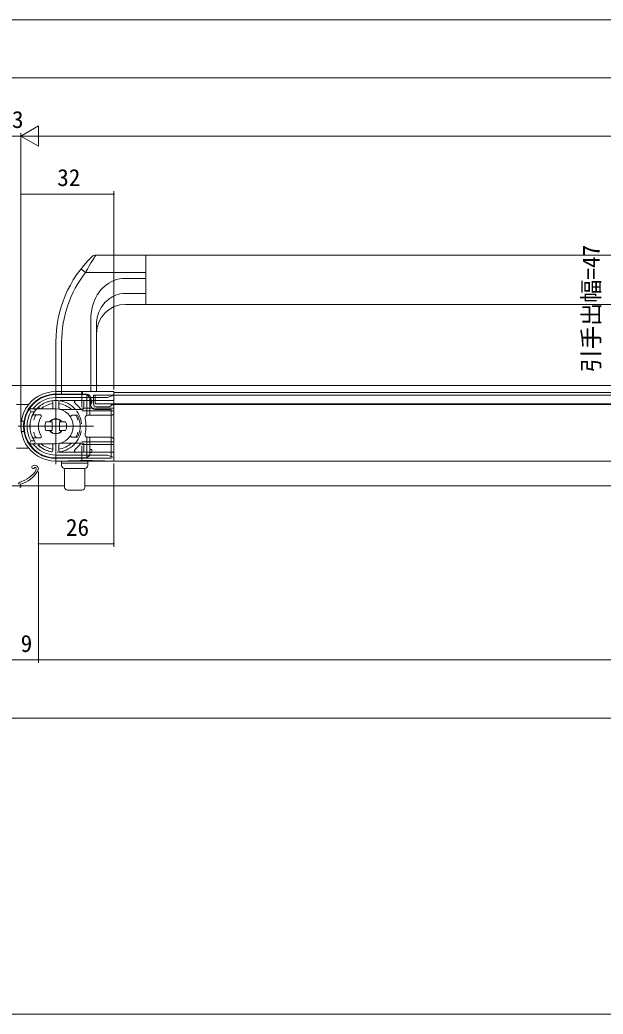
# Model space of a CAD drawing. Units: millimetres, scale not verified. Extents: x -1188 to -194, y -840 to 760.
# Drawn here: x -854.9 to -654.1, y -840 to -497.5 of the extents above; entities that cross this region are included whole.
import ezdxf
from ezdxf.enums import TextEntityAlignment as Align

# ---------------------------------------------------------------- set-up
doc = ezdxf.new("R2010")
doc.units = ezdxf.units.MM
doc.header["$LTSCALE"] = 4
doc.linetypes.add('DASHED1', pattern=[1.8, 1.2, -0.6])
for name, color, linetype, lineweight in [('0-2_YKK_ZWAK', 7, 'Continuous', 9), ('0-3_YKK_D', 6, 'Continuous', 9), ('0-4_YKK_11', 7, 'Continuous', 9), ('0-5_YKK_12', 2, 'Continuous', 9), ('0-7_YKK_13', 4, 'Continuous', 9)]:
    doc.layers.add(name, color=color, linetype=linetype, lineweight=lineweight)
doc.styles.add('ＭＳ ゴシック', font='')
doc.styles.get('ＭＳ ゴシック').set_extended_font_data('MS Gothic')

msp = doc.modelspace()

# ---------------------------------------------------------------- linework, layer by layer
at = {"layer": '0-2_YKK_ZWAK'}
msp.add_line((-198, -840), (-1188, -840), dxfattribs=at)
at = {"layer": '0-3_YKK_D'}
for p, q in [((-860.497, -497.518), (-272.5, -497.518)), ((-866.497, -517.518), (-854.373, -517.518)), ((-859.497, -517.518), (-273.5, -517.518)), ((-854.495, -537.518), (-848.433, -534.018)), ((-848.433, -541.018), (-848.433, -534.018)), ((-857.497, -537.518), (-854.495, -537.518)), ((-854.495, -636.518), (-854.495, -536.518)), ((-854.495, -636.518), (-854.495, -536.518)), ((-854.495, -537.518), (-842.37, -537.518)), ((-854.495, -537.518), (-848.433, -541.018)), ((-847.495, -537.518), (-285.501, -537.518)), ((-854.495, -636.518), (-854.495, -556.518)), ((-822.495, -557.518), (-854.495, -557.518)), ((-822.495, -624.818), (-822.495, -556.518)), ((-822.495, -650.318), (-822.495, -679.018)), ((-848.497, -653.218), (-848.497, -719.018)), ((-848.496, -653.152), (-848.496, -679.018)), ((-848.496, -653.152), (-848.496, -719.018)), ((-848.496, -678.018), (-822.495, -678.018)), ((-857.497, -718.018), (-848.497, -718.018)), ((-848.496, -718.018), (-347.497, -718.018)), ((-857.497, -738.018), (-275.5, -738.018))]:
    msp.add_line(p, q, dxfattribs=at)
for centre, start, end in [((-854.495, -557.518), 0, 180), ((-854.495, -557.518), 180, 0), ((-822.495, -557.518), 0, 180), ((-822.495, -557.518), 180, 0), ((-848.496, -678.018), 0, 180), ((-848.496, -678.018), 180, 0), ((-822.495, -678.018), 0, 180), ((-822.495, -678.018), 180, 0), ((-848.497, -718.018), 0, 180), ((-848.497, -718.018), 180, 0), ((-848.496, -718.018), 0, 180), ((-848.496, -718.018), 180, 0)]:
    msp.add_arc(centre, 0.106, start, end, dxfattribs=at)
at = {"layer": '0-4_YKK_11'}
for p, q in [((-822.495, -625.518), (-842.495, -625.518)), ((-831.895, -626.418), (-842.495, -626.418)), ((-822.995, -626.818), (-822.495, -626.518)), ((-822.495, -626.518), (-822.495, -625.518)), ((-830.395, -630.218), (-830.395, -627.918)), ((-829.495, -626.818), (-822.995, -626.818)), ((-829.495, -629.818), (-829.495, -626.818)), ((-823.195, -630.018), (-823.495, -630.318)), ((-822.995, -630.018), (-823.195, -630.018)), ((-822.495, -630.318), (-822.995, -630.018)), ((-823.495, -631.718), (-828.895, -631.718)), ((-823.995, -630.818), (-828.495, -630.818)), ((-823.495, -630.318), (-823.995, -630.818)), ((-823.495, -648.518), (-823.495, -631.718)), ((-822.495, -649.518), (-822.495, -630.318)), ((-843.995, -648.517), (-843.968, -648.518)), ((-843.968, -648.518), (-823.495, -648.518)), ((-843.968, -648.518), (-823.495, -648.518)), ((-842.495, -649.518), (-840.502, -649.518)), ((-840.502, -649.518), (-840.488, -649.518)), ((-823.502, -649.518), (-823.488, -649.518)), ((-823.488, -649.518), (-822.495, -649.518))]:
    msp.add_line(p, q, dxfattribs=at)
for centre, radius, start, end in [((-842.495, -637.518), 12, 89.99997, 269.99998), ((-842.495, -637.518), 11.1, 89.99997, 262.23291), ((-831.895, -627.918), 1.5, 359.99998, 89.99997), ((-828.495, -629.818), 1, 179.99998, 269.99997), ((-828.895, -630.218), 1.5, 179.99998, 269.99997), ((-831.995, -830.044), 180.726, 87.30644, 92.69351)]:
    msp.add_arc(centre, radius, start, end, dxfattribs=at)
at = {"layer": '0-5_YKK_12'}
for p, q in [((-612.51, -578.518), (-811.483, -578.518)), ((-612.51, -595.518), (-811.483, -595.518)), ((-857.497, -623.518), (-275.5, -623.518)), ((-822.495, -625.818), (-822.495, -649.518)), ((-601.498, -625.818), (-822.495, -625.818)), ((-822.495, -630.018), (-601.498, -630.018)), ((-822.495, -649.518), (-530.886, -649.518)), ((-857.497, -658.018), (-839.496, -658.018)), ((-832.496, -658.018), (-520.58, -658.018))]:
    msp.add_line(p, q, dxfattribs=at)
at = {"layer": '0-7_YKK_13'}
for p, q in [((-811.483, -578.518), (-828.682, -578.518)), ((-811.483, -595.518), (-811.483, -578.518)), ((-832.263, -584.518), (-833.842, -583.29)), ((-832.263, -584.518), (-811.483, -584.518)), ((-818.483, -591.713), (-811.483, -591.713)), ((-811.483, -595.518), (-818.483, -595.518)), ((-830.483, -625.518), (-830.483, -602.451)), ((-828.483, -625.518), (-828.483, -602.451)), ((-842.483, -608.468), (-842.483, -625.518)), ((-840.483, -625.518), (-840.483, -608.468)), ((-842.495, -624.518), (-842.495, -650.518)), ((-842.495, -625.518), (-822.495, -625.518)), ((-842.495, -626.618), (-831.795, -626.618)), ((-840.483, -625.518), (-842.483, -625.518)), ((-840.583, -626.418), (-840.583, -625.518)), ((-840.583, -626.418), (-833.282, -626.418)), ((-830.483, -625.518), (-840.483, -625.518)), ((-833.282, -626.418), (-833.282, -625.518)), ((-831.795, -626.618), (-831.795, -633.784)), ((-830.795, -627.618), (-831.795, -626.618)), ((-828.483, -625.518), (-830.483, -625.518)), ((-822.495, -625.518), (-822.495, -628.319)), ((-855.995, -630.018), (-851.862, -630.018)), ((-843.495, -629.253), (-843.495, -631.018)), ((-830.795, -627.618), (-842.495, -627.618)), ((-841.495, -629.118), (-841.495, -631.194)), ((-840.995, -628.618), (-833.295, -628.618)), ((-832.795, -629.118), (-832.795, -631.221)), ((-830.795, -627.618), (-830.795, -633.721)), ((-824.703, -627.622), (-830.795, -627.622)), ((-830.795, -628.518), (-830.095, -628.518)), ((-830.795, -629.518), (-830.095, -629.518)), ((-830.095, -629.518), (-830.095, -628.518)), ((-822.795, -628.619), (-830.095, -628.619)), ((-828.995, -629.818), (-828.995, -626.818)), ((-594.998, -626.818), (-828.995, -626.818)), ((-828.995, -628.818), (-828.995, -626.818)), ((-594.998, -629.818), (-828.995, -629.818)), ((-822.495, -626.818), (-824.703, -627.622)), ((-851.588, -631.595), (-851.042, -632.523)), ((-842.495, -631.518), (-851.322, -631.518)), ((-849.881, -632.523), (-851.042, -632.523)), ((-847.972, -633.518), (-850.141, -633.518)), ((-833.295, -631.721), (-840.95, -631.721)), ((-822.795, -631.218), (-830.795, -631.218)), ((-822.495, -632.218), (-830.795, -632.218)), ((-822.495, -631.468), (-822.495, -632.721)), ((-854.359, -635.718), (-853.245, -635.718)), ((-845.877, -636.018), (-843.745, -636.018)), ((-843.745, -639.018), (-843.745, -636.018)), ((-839.113, -636.018), (-841.245, -636.018)), ((-841.245, -639.018), (-841.245, -636.018)), ((-835.316, -633.721), (-836.893, -633.721)), ((-831.443, -633.721), (-823.495, -633.721)), ((-829.495, -637.518), (-855.495, -637.518)), ((-854.359, -639.318), (-853.245, -639.318)), ((-845.877, -639.018), (-843.745, -639.018)), ((-839.113, -639.018), (-841.245, -639.018)), ((-851.588, -643.441), (-851.042, -642.514)), ((-842.495, -643.518), (-851.322, -643.518)), ((-849.881, -642.514), (-851.042, -642.514)), ((-847.972, -641.518), (-850.141, -641.518)), ((-841.495, -643.843), (-841.495, -645.918)), ((-833.295, -643.316), (-840.95, -643.316)), ((-835.316, -641.316), (-836.893, -641.316)), ((-832.795, -645.918), (-832.795, -643.816)), ((-831.795, -641.252), (-831.795, -648.418)), ((-831.443, -641.316), (-823.495, -641.316)), ((-830.795, -641.316), (-830.795, -647.418)), ((-822.495, -642.818), (-830.795, -642.818)), ((-822.795, -643.818), (-830.795, -643.818)), ((-822.495, -643.568), (-822.495, -642.316)), ((-855.995, -645.018), (-851.862, -645.018)), ((-843.495, -644.018), (-843.495, -645.783)), ((-840.995, -646.418), (-833.295, -646.418)), ((-830.795, -645.518), (-830.095, -645.518)), ((-830.795, -646.518), (-830.095, -646.518)), ((-830.095, -645.518), (-830.095, -646.518)), ((-822.795, -646.418), (-830.095, -646.418)), ((-822.495, -646.718), (-822.495, -649.518)), ((-830.795, -647.418), (-842.495, -647.418)), ((-842.495, -648.418), (-831.795, -648.418)), ((-822.495, -649.518), (-842.495, -649.518)), ((-831.496, -649.518), (-840.496, -649.518)), ((-840.496, -649.518), (-840.496, -651.018)), ((-831.496, -650.218), (-840.496, -650.218)), ((-830.795, -647.418), (-831.795, -648.418)), ((-831.496, -651.018), (-831.496, -649.518)), ((-824.703, -647.415), (-830.795, -647.415)), ((-822.495, -648.218), (-824.703, -647.415)), ((-839.496, -658.518), (-839.496, -652.018)), ((-832.496, -652.018), (-839.496, -652.018)), ((-832.496, -658.518), (-832.496, -652.018)), ((-838.496, -659.518), (-833.496, -659.518))]:
    msp.add_line(p, q, dxfattribs=at)
at = {"layer": '0-7_YKK_13', "linetype": 'DASHED1'}
for p, q in [((-833.498, -626.018), (-833.498, -632.218)), ((-830.095, -628.619), (-833.488, -628.619)), ((-830.795, -632.218), (-833.498, -632.218)), ((-830.795, -631.218), (-833.488, -631.218)), ((-830.795, -642.818), (-833.498, -642.818)), ((-833.498, -649.018), (-833.498, -642.818)), ((-830.795, -643.818), (-833.488, -643.818)), ((-830.095, -646.418), (-833.488, -646.418))]:
    msp.add_line(p, q, dxfattribs=at)
at = {"layer": '0-7_YKK_13'}
for points in [[(-832.263, -584.518), (-831.632, -583.334), (-830.994, -582.198), (-830.431, -581.241), (-829.901, -580.378), (-829.689, -580.042), (-829.346, -579.51), (-829.059, -579.075), (-828.874, -578.799), (-828.747, -578.613), (-828.682, -578.518)], [(-811.483, -586.558), (-818.483, -586.558), (-819.514, -586.608), (-820.535, -586.757), (-821.547, -587.004), (-822.499, -587.332), (-823.415, -587.744), (-824.297, -588.24), (-825.446, -589.053), (-826.487, -589.998), (-826.967, -590.518), (-827.42, -591.072), (-827.845, -591.658), (-828.243, -592.276), (-828.742, -593.177), (-829.176, -594.128), (-829.547, -595.13), (-829.854, -596.182), (-830.097, -597.286), (-830.287, -598.526), (-830.411, -599.859), (-830.465, -601.059), (-830.483, -602.451)], [(-828.483, -602.451), (-828.472, -601.918), (-828.436, -601.373), (-828.373, -600.818), (-828.281, -600.254), (-828.219, -599.947), (-828.143, -599.626), (-828.054, -599.291), (-827.948, -598.943), (-827.824, -598.582), (-827.682, -598.21), (-827.346, -597.466), (-826.882, -596.632), (-826.261, -595.734), (-825.455, -594.803), (-824.957, -594.323), (-824.463, -593.904), (-823.981, -593.54), (-823.515, -593.227), (-823.071, -592.961), (-822.653, -592.737), (-822.265, -592.55), (-821.618, -592.284), (-821.001, -592.078), (-820.419, -591.927), (-819.454, -591.766), (-818.483, -591.713)]]:
    msp.add_lwpolyline(points, dxfattribs=at)
for centre, radius, start, end in [((-828.682, -580.518), 2, 89.99997, 134.22011), ((-801.483, -608.468), 41, 134.22011, 179.99997), ((-801.483, -608.468), 39, 142.11331, 179.99997), ((-818.483, -605.518), 10, 89.99997, 179.99997), ((-842.495, -637.518), 12, 89.99997, 269.99997), ((-842.495, -637.518), 10.9, 89.99997, 269.99997), ((-842.495, -637.518), 9.9, 89.99997, 142.69478), ((-842.495, -637.518), 8.9, 100.28653, 129.30275), ((-842.495, -637.518), 7.901, 97.27135, 130.58743), ((-843.995, -629.253), 0.5, 359.99997, 100.28653), ((-840.995, -629.118), 0.5, 89.99997, 179.99997), ((-842.495, -637.518), 7.901, 47.20702, 82.72861), ((-842.495, -637.518), 8.9, 40.64957, 82.10719), ((-835.549, -629.118), 0.5, 89.99997, 230.41158), ((-842.495, -637.518), 10.4, 35.2941, 50.41158), ((-833.295, -629.118), 0.5, 359.99997, 89.99997), ((-822.795, -628.319), 0.3, 269.99997, 359.99997), ((-842.495, -637.518), 9.9, 149.69521, 210.30473), ((-851.322, -632.018), 0.5, 89.99997, 148.07245), ((-842.395, -637.518), 9, 144.62343, 215.37651), ((-850.141, -634.018), 0.5, 89.99997, 155.68423), ((-850.141, -632.018), 0.5, 324.62343, 89.99997), ((-842.495, -637.518), 7.901, 149.58389, 164.81134), ((-847.816, -631.018), 0.5, 129.30275, 269.99997), ((-847.972, -634.018), 0.5, 327.42101, 89.99997), ((-843.995, -631.018), 0.5, 269.99997, 359.99997), ((-842.495, -637.518), 6, 269.99997, 89.99997), ((-840.995, -631.194), 0.5, 179.99997, 256.65761), ((-833.598, -631.221), 0.5, 215.2941, 269.99997), ((-833.295, -631.221), 0.5, 269.99997, 359.99997), ((-823.495, -632.721), 1, 269.99997, 359.99997), ((-822.795, -631.518), 0.3, 359.99997, 89.99997), ((-842.495, -637.518), 12, 168.46301, 191.53694), ((-842.495, -637.518), 6, 147.42101, 212.57895), ((-842.495, -637.518), 3.7, 156.08344, 203.9165), ((-842.495, -637.518), 2.6, 35.23439, 144.76556), ((-842.495, -637.518), 2.5, 36.86987, 143.13008), ((-842.495, -637.518), 3.7, 336.08344, 23.9165), ((-836.893, -634.221), 0.5, 89.99997, 210.48706), ((-842.495, -637.518), 7.901, 15.18861, 28.72951), ((-835.316, -634.221), 0.5, 24.67273, 89.99997), ((-842.495, -637.518), 8.4, 335.32722, 24.67273), ((-831.443, -634.721), 1, 89.99997, 194.20636), ((-842.495, -637.518), 10.4, 345.79358, 14.20636), ((-842.495, -637.518), 7.901, 195.18861, 210.41606), ((-842.495, -637.518), 2.6, 215.23439, 324.76556), ((-842.495, -637.518), 2.5, 216.86987, 323.13008), ((-842.495, -637.518), 7.901, 331.27045, 344.81134), ((-831.443, -640.316), 1, 165.79358, 269.99997), ((-851.322, -643.018), 0.5, 211.92751, 269.99997), ((-850.141, -641.018), 0.5, 204.31572, 269.99997), ((-842.495, -637.518), 9.9, 217.30518, 269.99997), ((-850.141, -643.018), 0.5, 269.99997, 35.37651), ((-847.816, -644.018), 0.5, 89.99997, 230.6972), ((-847.972, -641.018), 0.5, 269.99997, 32.57895), ((-842.495, -637.518), 7.901, 229.41251, 262.72861), ((-843.995, -644.018), 0.5, 359.99997, 89.99997), ((-842.495, -637.518), 7.901, 277.27135, 312.79292), ((-840.995, -643.843), 0.5, 103.34235, 179.99997), ((-842.495, -637.518), 8.9, 277.89275, 319.35039), ((-836.893, -640.816), 0.5, 149.51289, 269.99997), ((-842.495, -637.518), 10.4, 309.58838, 324.70584), ((-835.316, -640.816), 0.5, 269.99997, 335.32722), ((-833.598, -643.816), 0.5, 89.99997, 144.70584), ((-833.295, -643.816), 0.5, 359.99997, 89.99997), ((-823.495, -642.316), 1, 359.99997, 89.99997), ((-822.795, -643.518), 0.3, 269.99997, 359.99997), ((-842.495, -637.518), 8.9, 230.6972, 259.71341), ((-843.995, -645.783), 0.5, 259.71341, 359.99997), ((-840.995, -645.918), 0.5, 179.99997, 269.99997), ((-835.549, -645.918), 0.5, 129.58838, 269.99997), ((-833.295, -645.918), 0.5, 269.99997, 359.99997), ((-822.795, -646.718), 0.3, 359.99997, 89.99997), ((-857.281, -647.782), 9.3, 285.6814, 329.34195), ((-857.281, -647.782), 10, 285.6814, 329.34195), ((-850.297, -651.594), 0.5, 128.68217, 330.29602), ((-849.797, -652.218), 1.3, 329.34195, 128.68217), ((-849.602, -651.99), 0.3, 49.48911, 150.29602), ((-849.797, -652.218), 0.6, 329.34195, 49.48911), ((-839.496, -651.018), 1, 180.00002, 270.00002), ((-832.496, -651.018), 1, 270.00002, 0.00002), ((-854.497, -657.699), 1, 105.6814, 157.25417), ((-854.497, -657.699), 0.3, 105.6814, 239.99998), ((-854.797, -658.218), 0.3, 257.31961, 60), ((-838.496, -658.518), 1, 180.00002, 270.00002), ((-833.496, -658.518), 1, 270.00002, 0.00002)]:
    msp.add_arc(centre, radius, start, end, dxfattribs=at)
at = {"layer": '0-7_YKK_13', "linetype": 'DASHED1'}
for centre, radius, start, end in [((-833.998, -626.018), 0.5, 359.99997, 89.99997), ((-842.495, -637.518), 8.9, 82.10719, 179.99997), ((-842.495, -637.518), 8.9, 319.35039, 40.64957), ((-842.495, -637.518), 8.9, 179.99997, 277.89275), ((-833.998, -649.018), 0.5, 269.99997, 359.99997)]:
    msp.add_arc(centre, radius, start, end, dxfattribs=at)

# ---------------------------------------------------------------- texts
at = {"layer": '0-3_YKK_D', "color": 4, "style": 'ＭＳ ゴシック'}
for s, p in [('3', (-857.596, -536.518)), ('32', (-842.015, -556.518)), ('26', (-839.015, -677.018)), ('9', (-854.597, -717.018))]:
    msp.add_text(s, height=5.865, dxfattribs=at).set_placement(p, align=Align.BOTTOM_LEFT)
msp.add_text('引手出幅=47', height=5.865, rotation=90, dxfattribs=at).set_placement((-653.51, -618.978), align=Align.BOTTOM_LEFT)

doc.saveas('drawing.dxf')
